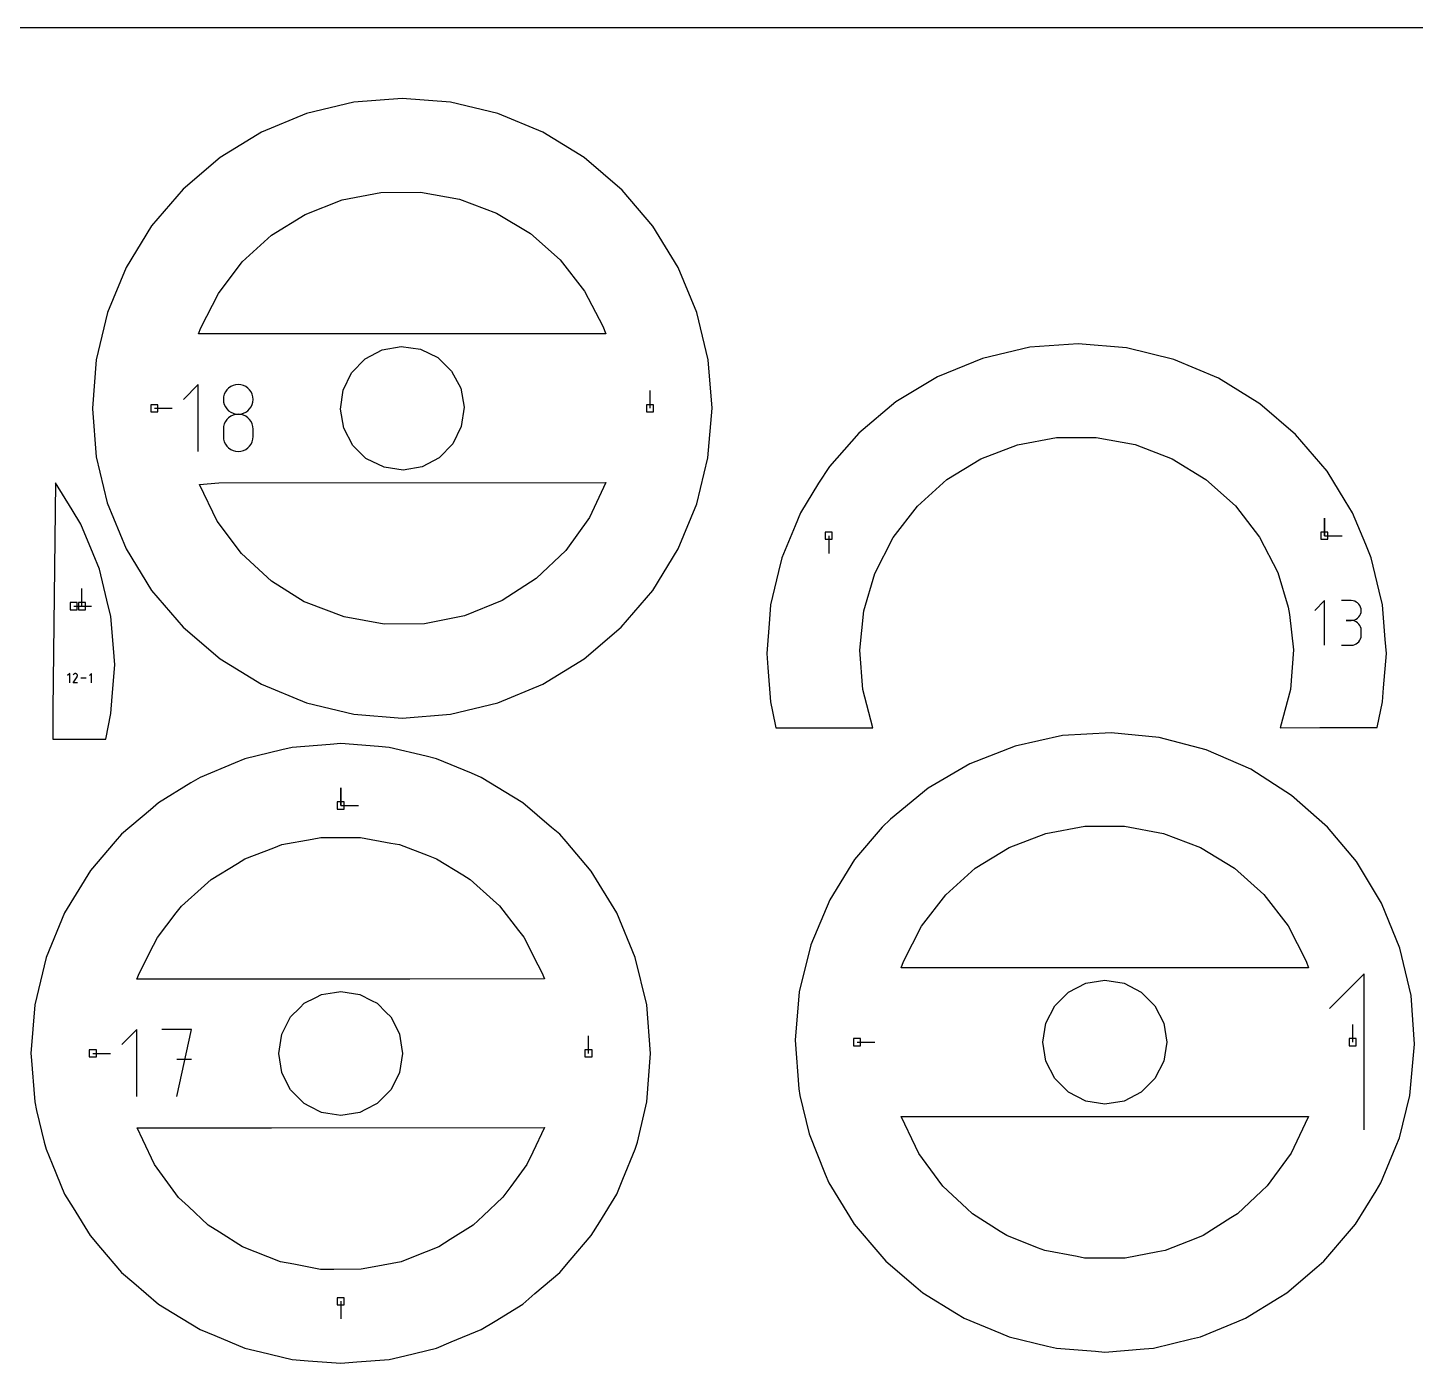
# Model space of a CAD drawing. Extents: x 0 to 800, y 0 to 1000.
# Drawn here: x 273.4 to 385.3, y 892.2 to 1000 of the extents above; entities that cross this region are included whole.
import ezdxf

# ---------------------------------------------------------------- set-up
doc = ezdxf.new("R2010")
doc.units = 0
doc.header["$MEASUREMENT"] = 0
for name, color, linetype in [('annotation', 7, 'Continuous'), ('boundary', 7, 'Continuous'), ('frame', 7, 'Continuous'), ('hole', 7, 'Continuous')]:
    doc.layers.add(name, color=color, linetype=linetype)

msp = doc.modelspace()

# ---------------------------------------------------------------- linework, layer by layer
at = {"layer": 'annotation', "color": 1}
for p, q in [((287.140775, 971.218972), (285.940165, 970.018024)), ((287.140775, 965.818432), (287.140775, 971.218972)), ((289.448152, 970.785561), (289.32974, 970.618354)), ((289.592766, 970.930061), (289.448152, 970.785561)), ((289.760173, 971.048423), (289.592766, 970.930061)), ((289.946964, 971.137216), (289.760173, 971.048423)), ((290.14973, 971.193008), (289.946964, 971.137216)), ((290.365062, 971.212368), (290.14973, 971.193008)), ((290.580394, 971.193008), (290.365062, 971.212368)), ((290.365062, 971.212368), (290.365062, 971.212368)), ((290.78316, 971.137216), (290.580394, 971.193008)), ((290.969952, 971.048423), (290.78316, 971.137216)), ((291.137359, 970.930061), (290.969952, 971.048423)), ((291.281973, 970.785561), (291.137359, 970.930061)), ((291.400385, 970.618354), (291.281973, 970.785561)), ((289.185159, 970.229545), (289.165808, 970.014807)), ((289.165808, 970.014807), (289.165808, 970.014807)), ((289.165808, 970.014807), (289.18517, 969.79906)), ((289.240939, 970.431872), (289.185159, 970.229545)), ((289.18517, 969.79906), (289.240978, 969.595949)), ((289.32974, 970.618354), (289.240939, 970.431872)), ((291.489185, 970.431872), (291.400385, 970.618354)), ((291.489146, 969.595949), (291.544955, 969.79906)), ((291.544966, 970.229545), (291.489185, 970.431872)), ((291.544955, 969.79906), (291.564317, 970.014807)), ((291.564317, 970.014807), (291.544966, 970.229545)), ((291.564317, 970.014807), (291.564317, 970.014807)), ((323.598068, 969.30003), (323.598068, 970.72878)), ((283.598068, 969.30003), (285.026818, 969.30003)), ((289.240978, 969.595949), (289.329815, 969.408876)), ((289.329815, 969.408876), (289.448263, 969.241247)), ((289.592766, 968.531284), (289.448152, 968.386529)), ((289.448263, 969.241247), (289.592905, 969.096463)), ((289.760173, 968.649801), (289.592766, 968.531284)), ((289.592905, 969.096463), (289.760324, 968.977929)), ((289.946964, 968.738674), (289.760173, 968.649801)), ((289.760324, 968.977929), (289.947101, 968.889048)), ((290.14973, 968.794495), (289.946964, 968.738674)), ((289.947101, 968.889048), (290.149819, 968.833223)), ((290.365062, 968.813859), (290.14973, 968.794495)), ((290.149819, 968.833223), (290.365062, 968.813859)), ((290.365062, 968.813859), (290.580305, 968.833223)), ((290.580394, 968.794506), (290.365062, 968.813859)), ((290.365062, 968.813859), (290.365062, 968.813859)), ((290.365062, 968.813859), (290.365062, 968.813859)), ((290.580305, 968.833223), (290.783024, 968.889048)), ((290.78316, 968.738713), (290.580394, 968.794506)), ((290.783024, 968.889048), (290.969801, 968.977929)), ((290.969952, 968.649877), (290.78316, 968.738713)), ((290.969801, 968.977929), (291.137219, 969.096463)), ((291.137359, 968.531396), (290.969952, 968.649877)), ((291.137219, 969.096463), (291.281861, 969.241247)), ((291.281973, 968.386669), (291.137359, 968.531396)), ((291.281861, 969.241247), (291.400309, 969.408876)), ((291.400309, 969.408876), (291.489146, 969.595949)), ((289.185159, 967.828896), (289.165808, 967.61325)), ((289.165808, 967.61325), (289.165808, 967.015824)), ((289.240939, 968.031928), (289.185159, 967.828896)), ((289.32974, 968.218942), (289.240939, 968.031928)), ((289.448152, 968.386529), (289.32974, 968.218942)), ((291.400385, 968.219092), (291.281973, 968.386669)), ((291.489185, 968.032065), (291.400385, 968.219092)), ((291.544966, 967.828985), (291.489185, 968.032065)), ((291.564317, 967.61325), (291.544966, 967.828985)), ((291.564317, 967.015824), (291.564317, 967.61325)), ((291.564317, 967.61325), (291.564317, 967.61325)), ((289.165808, 967.015824), (289.165808, 967.015824)), ((289.165808, 967.015824), (289.18517, 966.800193)), ((289.18517, 966.800193), (289.240978, 966.597393)), ((289.240978, 966.597393), (289.329815, 966.410771)), ((289.329815, 966.410771), (289.448263, 966.243676)), ((291.281861, 966.243676), (291.400309, 966.410771)), ((291.400309, 966.410771), (291.489146, 966.597393)), ((291.489146, 966.597393), (291.544955, 966.800193)), ((291.544955, 966.800193), (291.564317, 967.015824)), ((289.448263, 966.243676), (289.592905, 966.099455)), ((289.592905, 966.099455), (289.760324, 965.981455)), ((289.760324, 965.981455), (289.947101, 965.893024)), ((289.947101, 965.893024), (290.149819, 965.837511)), ((290.149819, 965.837511), (290.365062, 965.818263)), ((290.365062, 965.818263), (290.580305, 965.837511)), ((290.365062, 965.818263), (290.365062, 965.818263)), ((290.580305, 965.837511), (290.783024, 965.893024)), ((290.783024, 965.893024), (290.969801, 965.981455)), ((290.969801, 965.981455), (291.137219, 966.099455)), ((291.137219, 966.099455), (291.281861, 966.243676)), ((378.013505, 959.010111), (378.013505, 960.438861)), ((378.013505, 959.010111), (378.013505, 960.438861)), ((378.013505, 960.438861), (378.013505, 959.010111)), ((338.013504, 959.010111), (338.013504, 957.581361)), ((378.013505, 959.010111), (379.442255, 959.010111)), ((277.753931, 953.329311), (277.753931, 954.758061)), ((277.087681, 953.329311), (278.516431, 953.329311)), ((378.034658, 953.778338), (377.234252, 952.977706)), ((378.034658, 950.177978), (378.034658, 953.778338)), ((380.184183, 953.774161), (379.38468, 953.774161)), ((380.327976, 953.761254), (380.184183, 953.774161)), ((380.463279, 953.72406), (380.327976, 953.761254)), ((380.587844, 953.664864), (380.463279, 953.72406)), ((380.699419, 953.585956), (380.587844, 953.664864)), ((380.795754, 953.489623), (380.699419, 953.585956)), ((380.874599, 953.378151), (380.795754, 953.489623)), ((380.933703, 953.25383), (380.874599, 953.378151)), ((380.970815, 953.118946), (380.933703, 953.25383)), ((380.933703, 952.696548), (380.970815, 952.831955)), ((380.983686, 952.975787), (380.970815, 953.118946)), ((380.970815, 952.831955), (380.983686, 952.975787)), ((380.983686, 952.975787), (380.983686, 952.975787)), ((380.184183, 952.175155), (379.783867, 952.175155)), ((379.783867, 952.175155), (380.184183, 952.175155)), ((380.184183, 952.175155), (380.327976, 952.188064)), ((380.327976, 952.162248), (380.184183, 952.175155)), ((380.184183, 952.175155), (380.184183, 952.175155)), ((380.327976, 952.188064), (380.463279, 952.225281)), ((380.463279, 952.125054), (380.327976, 952.162248)), ((380.463279, 952.225281), (380.587844, 952.284535)), ((380.587844, 952.065858), (380.463279, 952.125054)), ((380.587844, 952.284535), (380.699419, 952.363558)), ((380.699419, 951.98695), (380.587844, 952.065858)), ((380.699419, 952.363558), (380.795754, 952.46008)), ((380.795754, 951.890617), (380.699419, 951.98695)), ((380.795754, 952.46008), (380.874599, 952.571833)), ((380.874599, 951.779145), (380.795754, 951.890617)), ((380.874599, 952.571833), (380.933703, 952.696548)), ((380.933703, 951.654824), (380.874599, 951.779145)), ((380.874599, 950.574), (380.933703, 950.69833)), ((380.970815, 951.51994), (380.933703, 951.654824)), ((380.933703, 950.69833), (380.970815, 950.833246)), ((380.983686, 951.376781), (380.970815, 951.51994)), ((380.970815, 950.833246), (380.983686, 950.976465)), ((380.983686, 950.976465), (380.983686, 951.376781)), ((380.983686, 951.376781), (380.983686, 951.376781)), ((379.38468, 950.178091), (380.184183, 950.178091)), ((380.184183, 950.178091), (380.327976, 950.19099)), ((380.184183, 950.178091), (380.184183, 950.178091)), ((380.327976, 950.19099), (380.463279, 950.228166)), ((380.463279, 950.228166), (380.587844, 950.287337)), ((380.587844, 950.287337), (380.699419, 950.366221)), ((380.699419, 950.366221), (380.795754, 950.462536)), ((380.795754, 950.462536), (380.874599, 950.574)), ((276.769441, 947.893139), (276.601439, 947.72509)), ((276.769441, 947.137441), (276.769441, 947.893139)), ((277.052861, 947.137435), (277.362988, 947.6367)), ((277.075372, 947.809108), (277.053335, 947.766836)), ((277.09286, 947.833907), (277.075372, 947.809108)), ((277.113841, 947.854607), (277.09286, 947.833907)), ((277.137679, 947.871045), (277.113841, 947.854607)), ((277.163733, 947.883054), (277.137679, 947.871045)), ((277.191367, 947.890467), (277.163733, 947.883054)), ((277.219942, 947.893121), (277.191367, 947.890467)), ((277.248821, 947.890847), (277.219942, 947.893121)), ((277.277364, 947.883482), (277.248821, 947.890847)), ((277.304934, 947.870859), (277.277364, 947.883482)), ((277.329592, 947.853349), (277.304934, 947.870859)), ((277.304934, 947.870859), (277.304934, 947.870859)), ((277.350209, 947.832337), (277.329592, 947.853349)), ((277.366602, 947.808468), (277.350209, 947.832337)), ((277.362988, 947.6367), (277.363359, 947.637158)), ((277.362988, 947.6367), (277.362988, 947.6367)), ((277.363359, 947.637158), (277.363714, 947.637621)), ((277.363714, 947.637621), (277.364057, 947.638092)), ((277.364057, 947.638092), (277.364389, 947.638574)), ((277.364389, 947.638574), (277.364713, 947.639072)), ((277.364713, 947.639072), (277.365031, 947.639589)), ((277.365031, 947.639589), (277.365346, 947.64013)), ((277.365346, 947.64013), (277.365659, 947.640697)), ((277.365659, 947.640697), (277.365974, 947.641297)), ((277.365974, 947.641297), (277.378779, 947.66879)), ((277.365974, 947.641297), (277.365974, 947.641297)), ((277.378586, 947.782384), (277.366602, 947.808468)), ((277.38598, 947.754731), (277.378586, 947.782384)), ((277.378779, 947.66879), (277.386259, 947.69729)), ((277.388598, 947.726151), (277.38598, 947.754731)), ((277.386259, 947.69729), (277.388598, 947.726151)), ((278.085202, 947.51529), (277.671999, 947.51529)), ((278.536543, 947.893139), (278.368541, 947.72509)), ((278.536543, 947.137441), (278.536543, 947.893139)), ((277.388484, 947.137435), (277.052861, 947.137435)), ((298.634087, 937.243946), (298.634087, 938.672696)), ((298.634087, 937.243946), (298.634087, 938.672696)), ((298.634087, 938.672696), (298.634087, 937.243946)), ((298.634087, 937.243946), (300.062837, 937.243946)), ((381.233269, 923.670565), (378.431847, 920.868353)), ((381.233269, 911.069305), (381.233269, 923.670565)), ((380.30054, 918.151263), (380.30054, 919.580013)), ((282.175269, 919.162888), (280.97466, 917.96194)), ((282.175269, 913.762348), (282.175269, 919.162888)), ((286.60169, 919.162888), (284.200133, 919.162888)), ((285.401081, 913.762348), (286.60169, 919.162888)), ((318.634087, 917.243946), (318.634087, 918.672696)), ((340.30054, 918.151263), (341.72929, 918.151263)), ((278.634087, 917.243946), (280.062837, 917.243946)), ((286.60169, 916.757944), (285.401081, 916.757944)), ((298.634087, 897.243946), (298.634087, 895.815196))]:
    msp.add_line(p, q, dxfattribs=at)
at = {"layer": 'boundary', "color": 5}
for p, q in [((303.598068, 994.30003), (299.687207, 993.992241)), ((307.50893, 993.992241), (303.598068, 994.30003)), ((299.687207, 993.992241), (295.872644, 993.076445)), ((311.323492, 993.076445), (307.50893, 993.992241)), ((295.872644, 993.076445), (292.248305, 991.575195)), ((314.947831, 991.575195), (311.323492, 993.076445)), ((292.248305, 991.575195), (288.903438, 989.525457)), ((318.292699, 989.525457), (314.947831, 991.575195)), ((288.903438, 989.525457), (285.920398, 986.977701)), ((321.353149, 986.888446), (318.292699, 989.525457)), ((285.920398, 986.977701), (283.380158, 984.00484)), ((323.823493, 983.994661), (321.353149, 986.888446)), ((283.380158, 984.00484), (281.322905, 980.649792)), ((325.873232, 980.649792), (323.823493, 983.994661)), ((281.322905, 980.649792), (279.821656, 977.025456)), ((327.37448, 977.025456), (325.873232, 980.649792)), ((279.821656, 977.025456), (278.905859, 973.210894)), ((328.290278, 973.210894), (327.37448, 977.025456)), ((354.233005, 974.218944), (350.415232, 973.323415)), ((358.143866, 974.506214), (354.233005, 974.218944)), ((362.051518, 974.178158), (358.143866, 974.506214)), ((365.85974, 973.242847), (362.051518, 974.178158)), ((278.905859, 973.210894), (278.598068, 969.30003)), ((328.598068, 969.30003), (328.290278, 973.210894)), ((350.415232, 973.323415), (346.784553, 971.84168)), ((369.474763, 971.723314), (365.85974, 973.242847)), ((346.784553, 971.84168), (343.430369, 969.810225)), ((372.80757, 969.656975), (369.474763, 971.723314)), ((343.430369, 969.810225), (340.435269, 967.27907)), ((375.691174, 967.194145), (372.80757, 969.656975)), ((278.598068, 969.30003), (278.601146, 969.260922)), ((278.601146, 969.260922), (278.905859, 965.389167)), ((328.269291, 965.285346), (328.598068, 969.30003)), ((340.435269, 967.27907), (338.090916, 964.60573)), ((350.278199, 965.214088), (353.26282, 966.359305)), ((353.26282, 966.359305), (356.405969, 966.942484)), ((356.405969, 966.942484), (359.602763, 966.94416)), ((359.602763, 966.94416), (362.746522, 966.364281)), ((362.746522, 966.364281), (365.732342, 965.222191)), ((378.23893, 964.211104), (375.691174, 967.194145)), ((278.905859, 965.389167), (279.797169, 961.660241)), ((327.37448, 961.574606), (328.269291, 965.285346)), ((347.551703, 963.545045), (350.278199, 965.214088)), ((365.732342, 965.222191), (368.460587, 963.556006)), ((338.090916, 964.60573), (337.193656, 963.241092)), ((379.694244, 961.836247), (378.23893, 964.211104)), ((275.622481, 963.280572), (275.397056, 945.010226)), ((276.96301, 961.093027), (275.622481, 963.280572)), ((337.193656, 963.241092), (335.738341, 960.866235)), ((345.174317, 961.407866), (347.551703, 963.545045)), ((368.460587, 963.556006), (370.840214, 961.421327)), ((380.288668, 960.866235), (379.694244, 961.836247)), ((277.67222, 959.935702), (276.96301, 961.093027)), ((279.797169, 961.660241), (281.322905, 957.950269)), ((325.873232, 957.950269), (327.37448, 961.574606)), ((335.738341, 960.866235), (335.302979, 959.815178)), ((343.225369, 958.873882), (345.174317, 961.407866)), ((370.840214, 961.421327), (372.791818, 958.889385)), ((381.354554, 958.292957), (380.288668, 960.866235)), ((278.654036, 957.565387), (277.67222, 959.935702)), ((335.302979, 959.815178), (334.237093, 957.2419)), ((341.750016, 955.975659), (343.225369, 958.873882)), ((372.791818, 958.889385), (374.250274, 956.04467)), ((279.173468, 956.311367), (278.654036, 957.565387)), ((281.322905, 957.950269), (283.372643, 954.6054)), ((323.823493, 954.6054), (325.873232, 957.950269)), ((381.789916, 957.2419), (381.354554, 958.292957)), ((279.7724, 953.816643), (279.173468, 956.311367)), ((334.237093, 957.2419), (333.971511, 956.135677)), ((382.440133, 954.533561), (381.789916, 957.2419)), ((333.971511, 956.135677), (333.321295, 953.427337)), ((340.856473, 952.964117), (341.750016, 955.975659)), ((374.250274, 956.04467), (375.095183, 953.236409)), ((283.372643, 954.6054), (285.920398, 951.622359)), ((321.275738, 951.622359), (323.823493, 954.6054)), ((382.705714, 953.427337), (382.440133, 954.533561)), ((280.089266, 952.496804), (279.7724, 953.816643)), ((333.321295, 953.427337), (333.232036, 952.293187)), ((340.515575, 949.785556), (340.856473, 952.964117)), ((375.095183, 953.236409), (375.201334, 952.664292)), ((382.924245, 950.650624), (382.705714, 953.427337)), ((280.290561, 949.9391), (280.089266, 952.496804)), ((333.232036, 952.293187), (333.013504, 949.516474)), ((375.201334, 952.664292), (375.511142, 949.803908)), ((285.920398, 951.622359), (288.903438, 949.074607)), ((318.292699, 949.074607), (321.275738, 951.622359)), ((383.013505, 949.516474), (382.924245, 950.650624)), ((280.397056, 948.585941), (280.290561, 949.9391)), ((333.013504, 949.516474), (333.102764, 948.382323)), ((340.758577, 946.59801), (340.515575, 949.785556)), ((375.511142, 949.803908), (375.271484, 946.616112)), ((382.794973, 946.739761), (383.013505, 949.516474)), ((280.195761, 946.028236), (280.397056, 948.585941)), ((288.903438, 949.074607), (292.248305, 947.024868)), ((314.947831, 947.024868), (318.292699, 949.074607)), ((333.102764, 948.382323), (333.321295, 945.60561)), ((292.248305, 947.024868), (295.872644, 945.523618)), ((311.323492, 945.523618), (314.947831, 947.024868)), ((341.57737, 943.507855), (340.758577, 946.59801)), ((375.271484, 946.616112), (374.455932, 943.525098)), ((382.705714, 945.60561), (382.794973, 946.739761)), ((275.397056, 945.010226), (275.397056, 942.596431)), ((280.089266, 944.675078), (280.195761, 946.028236)), ((295.872644, 945.523618), (299.687207, 944.607822)), ((307.50893, 944.607822), (311.323492, 945.523618)), ((333.321295, 945.60561), (333.475734, 944.843685)), ((382.285969, 943.529199), (382.705714, 945.60561)), ((279.669521, 942.598666), (280.089266, 944.675078)), ((299.687207, 944.607822), (303.598068, 944.30003)), ((303.598068, 944.30003), (307.50893, 944.607822)), ((333.475734, 944.843685), (333.747333, 943.503748)), ((333.747333, 943.503748), (334.515244, 943.50415)), ((334.515244, 943.50415), (337.586889, 943.50576)), ((337.586889, 943.50576), (338.369891, 943.50617)), ((338.369891, 943.50617), (341.57737, 943.507855)), ((356.885054, 942.882461), (353.058294, 942.043679)), ((360.795916, 943.112277), (356.885054, 942.882461)), ((364.69458, 942.727473), (360.795916, 943.112277)), ((374.455932, 943.525098), (377.657748, 943.526777)), ((377.657748, 943.526777), (378.44075, 943.527187)), ((378.44075, 943.527187), (382.285969, 943.529199)), ((275.397056, 942.596431), (275.790123, 942.596637)), ((275.790123, 942.596637), (279.669521, 942.598666)), ((293.884022, 941.734682), (290.908663, 941.020361)), ((294.723225, 941.936157), (293.884022, 941.734682)), ((297.773697, 942.176233), (294.723225, 941.936157)), ((298.634087, 942.243946), (297.773697, 942.176233)), ((301.684559, 942.003871), (298.634087, 942.243946)), ((302.544948, 941.936157), (301.684559, 942.003871)), ((305.520307, 941.221836), (302.544948, 941.936157)), ((353.058294, 942.043679), (349.40986, 940.616587)), ((368.485047, 941.73752), (364.69458, 942.727473)), ((372.073986, 940.166795), (368.485047, 941.73752)), ((290.111308, 940.690086), (287.284324, 939.519111)), ((290.908663, 941.020361), (290.111308, 940.690086)), ((306.359511, 941.020361), (305.520307, 941.221836)), ((309.186495, 939.849386), (306.359511, 941.020361)), ((349.40986, 940.616587), (346.029593, 938.636323)), ((287.284324, 939.519111), (286.548453, 939.068169)), ((309.98385, 939.519111), (309.186495, 939.849386)), ((312.592847, 937.920315), (309.98385, 939.519111)), ((375.373022, 938.053974), (372.073986, 940.166795)), ((286.548453, 939.068169), (283.939456, 937.469373)), ((346.029593, 938.636323), (343.000722, 936.15165)), ((283.939456, 937.469373), (283.283188, 936.908866)), ((313.328717, 937.469373), (312.592847, 937.920315)), ((315.655488, 935.482124), (313.328717, 937.469373)), ((378.272372, 935.489763), (375.373022, 938.053974)), ((283.283188, 936.908866), (280.956417, 934.921617)), ((343.000722, 936.15165), (342.328709, 935.489763)), ((280.956417, 934.921617), (280.445505, 934.33253)), ((316.311757, 934.921617), (315.655488, 935.482124)), ((316.822669, 934.33253), (316.311757, 934.921617)), ((342.328709, 935.489763), (340.103669, 932.884574)), ((380.603855, 932.718789), (378.272372, 935.489763)), ((280.445505, 934.33253), (278.458256, 932.005758)), ((318.859512, 931.938577), (316.822669, 934.33253)), ((340.103669, 932.884574), (338.103267, 929.62813)), ((382.632751, 929.3633), (380.603855, 932.718789)), ((278.458256, 932.005758), (276.358923, 928.593708)), ((320.90925, 928.593708), (318.859512, 931.938577)), ((338.103267, 929.62813), (336.581176, 926.014414)), ((384.111752, 925.731736), (382.632751, 929.3633)), ((276.358923, 928.593708), (274.857675, 924.969372)), ((322.410499, 924.969372), (320.90925, 928.593708)), ((336.581176, 926.014414), (335.643131, 922.20708)), ((274.857675, 924.969372), (273.941877, 921.15481)), ((323.326296, 921.15481), (322.410499, 924.969372)), ((385.004446, 921.913514), (384.111752, 925.731736)), ((335.643131, 922.20708), (335.312236, 918.299876)), ((385.288844, 918.00265), (385.004446, 921.913514)), ((273.941877, 921.15481), (273.634087, 917.243946)), ((323.634087, 917.243946), (323.326296, 921.15481)), ((335.312236, 918.299876), (335.596635, 914.389013)), ((273.634087, 917.243946), (273.654401, 916.985829)), ((323.326296, 913.333083), (323.634087, 917.243946)), ((384.912998, 913.845882), (385.288844, 918.00265)), ((273.654401, 916.985829), (273.941877, 913.333083)), ((335.596635, 914.389013), (335.689278, 913.841046)), ((335.689278, 913.841046), (336.431074, 910.751252)), ((384.076952, 910.425839), (384.912998, 913.845882)), ((273.941877, 913.333083), (274.08247, 912.639468)), ((274.08247, 912.639468), (274.696055, 910.083713)), ((322.574196, 910.092112), (323.187781, 912.647867)), ((323.187781, 912.647867), (323.326296, 913.333083)), ((336.431074, 910.751252), (337.74014, 907.490126)), ((383.791715, 909.737215), (384.076952, 910.425839)), ((274.696055, 910.083713), (274.857675, 909.518522)), ((274.857675, 909.518522), (275.353087, 908.322491)), ((321.404662, 907.090216), (322.410499, 909.518522)), ((322.410499, 909.518522), (322.574196, 910.092112)), ((382.575704, 906.801502), (383.791715, 909.737215)), ((275.353087, 908.322491), (276.358923, 905.894185)), ((320.90925, 905.894185), (321.404662, 907.090216)), ((337.74014, 907.490126), (338.025377, 906.801502)), ((276.358923, 905.894185), (277.035337, 904.790378)), ((319.535926, 903.653122), (320.90925, 905.894185)), ((338.025377, 906.801502), (339.685665, 904.092158)), ((380.525965, 903.456633), (382.186253, 906.165977)), ((382.186253, 906.165977), (382.575704, 906.801502)), ((277.035337, 904.790378), (278.408662, 902.549316)), ((318.859512, 902.549316), (319.535926, 903.653122)), ((339.685665, 904.092158), (340.075115, 903.456633)), ((278.408662, 902.549316), (279.249421, 901.564912)), ((317.152516, 900.550678), (318.859512, 902.549316)), ((340.075115, 903.456633), (342.138797, 901.04037)), ((377.97821, 900.473592), (380.041892, 902.889855)), ((380.041892, 902.889855), (380.525965, 903.456633)), ((279.249421, 901.564912), (280.956417, 899.566275)), ((316.311757, 899.566275), (317.152516, 900.550678)), ((342.138797, 901.04037), (342.62287, 900.473592)), ((342.62287, 900.473592), (345.039132, 898.409913)), ((377.411433, 899.989519), (377.97821, 900.473592)), ((280.956417, 899.566275), (281.94082, 898.725517)), ((314.31312, 897.859281), (316.311757, 899.566275)), ((374.995171, 897.92584), (377.411433, 899.989519)), ((281.94082, 898.725517), (283.939456, 897.018523)), ((345.039132, 898.409913), (345.60591, 897.92584)), ((283.939456, 897.018523), (285.043263, 896.342109)), ((311.087656, 895.645198), (313.328717, 897.018523)), ((313.328717, 897.018523), (314.31312, 897.859281)), ((345.60591, 897.92584), (348.315253, 896.265551)), ((371.650303, 895.876101), (374.359646, 897.53639)), ((374.359646, 897.53639), (374.995171, 897.92584)), ((285.043263, 896.342109), (287.284324, 894.968784)), ((348.315253, 896.265551), (348.950777, 895.876101)), ((348.950777, 895.876101), (351.886492, 894.660089)), ((370.961679, 895.590864), (371.650303, 895.876101)), ((287.284324, 894.968784), (288.480356, 894.473372)), ((307.555543, 893.962947), (309.98385, 894.968784)), ((309.98385, 894.968784), (311.087656, 895.645198)), ((351.886492, 894.660089), (352.575116, 894.374851)), ((368.025964, 894.374851), (370.961679, 895.590864)), ((288.480356, 894.473372), (290.908663, 893.467534)), ((306.359511, 893.467534), (307.555543, 893.962947)), ((352.575116, 894.374851), (355.664912, 893.633056)), ((355.664912, 893.633056), (356.389679, 893.459055)), ((364.211402, 893.459055), (367.301197, 894.20085)), ((367.301197, 894.20085), (368.025964, 894.374851)), ((290.908663, 893.467534), (292.167469, 893.165322)), ((292.167469, 893.165322), (294.723225, 892.551738)), ((294.723225, 892.551738), (296.01381, 892.450167)), ((296.01381, 892.450167), (298.634087, 892.243946)), ((299.924671, 892.345517), (302.544949, 892.551738)), ((302.544949, 892.551738), (303.803754, 892.853951)), ((303.803754, 892.853951), (306.359511, 893.467534)), ((356.389679, 893.459055), (359.557477, 893.209744)), ((359.557477, 893.209744), (360.30054, 893.151263)), ((360.30054, 893.151263), (363.468338, 893.400575)), ((363.468338, 893.400575), (364.211402, 893.459055)), ((298.634087, 892.243946), (299.924671, 892.345517))]:
    msp.add_line(p, q, dxfattribs=at)
at = {"layer": 'frame', "color": 5}
msp.add_line((800, 1000), (0, 1000), dxfattribs=at)
at = {"layer": 'hole', "color": 5}
for p, q in [((298.747896, 986.104687), (301.885761, 986.706601)), ((301.885761, 986.706601), (305.080766, 986.727661)), ((305.080766, 986.727661), (308.226294, 986.167167)), ((295.771879, 984.942009), (298.747896, 986.104687)), ((308.226294, 986.167167), (311.217378, 985.043817)), ((293.05702, 983.257362), (295.771879, 984.942009)), ((311.217378, 985.043817), (313.954209, 983.395102)), ((290.693916, 981.106956), (293.05702, 983.257362)), ((313.954209, 983.395102), (316.345457, 981.276039)), ((288.761417, 978.562563), (290.693916, 981.106956)), ((316.345457, 981.276039), (318.311328, 978.757339)), ((318.311328, 978.757339), (319.786222, 975.92305)), ((287.344521, 975.785205), (288.761417, 978.562563)), ((287.155641, 975.291409), (287.344521, 975.785205)), ((318.390274, 975.30779), (287.155641, 975.291409)), ((320.034203, 975.308652), (318.390274, 975.30779)), ((319.786222, 975.92305), (320.034203, 975.308652)), ((301.983291, 974.019805), (303.520814, 974.287796)), ((303.520814, 974.287796), (305.065899, 974.067551)), ((299.517473, 972.169267), (300.603834, 973.289809)), ((300.603834, 973.289809), (301.983291, 974.019805)), ((305.065899, 974.067551), (306.467302, 973.380627)), ((306.467302, 973.380627), (307.587845, 972.294267)), ((298.83055, 970.767862), (299.517473, 972.169267)), ((307.587845, 972.294267), (308.317841, 970.914809)), ((298.610304, 969.222776), (298.83055, 970.767862)), ((308.317841, 970.914809), (308.585832, 969.377284)), ((283.883818, 969.58578), (283.312318, 969.58578)), ((283.312318, 969.58578), (283.312318, 969.01428)), ((283.312318, 969.01428), (283.883818, 969.01428)), ((283.883818, 969.01428), (283.883818, 969.58578)), ((298.878296, 967.685254), (298.610304, 969.222776)), ((308.585832, 969.377284), (308.365587, 967.832201)), ((323.883818, 969.58578), (323.312318, 969.58578)), ((323.312318, 969.58578), (323.312318, 969.01428)), ((323.312318, 969.01428), (323.883818, 969.01428)), ((323.883818, 969.01428), (323.883818, 969.58578)), ((299.608291, 966.305796), (298.878296, 967.685254)), ((308.365587, 967.832201), (307.678663, 966.430796)), ((300.659142, 965.254943), (299.608291, 966.305796)), ((307.678663, 966.430796), (306.592302, 965.310251)), ((300.728834, 965.219433), (300.659142, 965.254943)), ((302.130238, 964.532512), (300.728834, 965.219433)), ((306.592302, 965.310251), (305.212845, 964.580257)), ((303.675323, 964.312265), (302.130238, 964.532512)), ((305.212845, 964.580257), (303.675323, 964.312265)), ((287.232483, 963.143248), (288.805862, 963.292273)), ((288.66989, 960.195758), (287.232483, 963.143248)), ((288.805862, 963.292273), (320.040495, 963.308655)), ((320.040495, 963.308655), (318.703015, 960.492139)), ((290.63237, 957.568494), (288.66989, 960.195758)), ((318.703015, 960.492139), (316.792769, 957.826658)), ((338.299254, 959.295861), (337.727754, 959.295861)), ((337.727754, 959.295861), (337.727754, 958.724361)), ((337.727754, 958.724361), (338.299254, 958.724361)), ((338.299254, 958.724361), (338.299254, 959.295861)), ((378.299255, 959.295861), (377.727755, 959.295861)), ((377.727755, 959.295861), (377.727755, 958.724361)), ((377.727755, 958.724361), (378.299255, 958.724361)), ((378.299255, 958.724361), (378.299255, 959.295861)), ((293.050894, 955.353866), (290.63237, 957.568494)), ((316.792769, 957.826658), (314.418421, 955.564736)), ((295.687708, 953.689902), (293.050894, 955.353866)), ((314.418421, 955.564736), (311.663485, 953.785927)), ((277.373431, 953.615061), (276.801931, 953.615061)), ((276.801931, 953.615061), (276.801931, 953.043561)), ((276.801931, 953.043561), (277.373431, 953.043561)), ((277.373431, 953.043561), (277.373431, 953.615061)), ((278.039681, 953.615061), (277.468181, 953.615061)), ((277.468181, 953.615061), (277.468181, 953.043561)), ((277.468181, 953.043561), (278.039681, 953.043561)), ((278.039681, 953.043561), (278.039681, 953.615061)), ((295.840399, 953.629778), (295.687708, 953.689902)), ((298.902767, 952.456863), (295.840399, 953.629778)), ((311.663485, 953.785927), (308.624861, 952.552805)), ((302.130284, 951.876373), (298.902767, 952.456863)), ((305.409428, 951.90873), (302.130284, 951.876373)), ((308.624861, 952.552805), (305.409428, 951.90873)), ((298.919837, 937.529696), (298.348337, 937.529696)), ((298.348337, 937.529696), (298.348337, 936.958196)), ((298.919837, 936.958196), (298.919837, 937.529696)), ((298.348337, 936.958196), (298.919837, 936.958196)), ((352.565235, 933.848877), (355.549855, 934.994094)), ((355.549855, 934.994094), (358.693005, 935.577274)), ((358.693005, 935.577274), (361.889798, 935.57895)), ((361.889798, 935.57895), (365.033558, 934.99907)), ((365.033558, 934.99907), (368.019378, 933.85698)), ((290.898781, 932.94156), (293.226785, 933.834829)), ((293.226785, 933.834829), (293.883402, 934.086777)), ((293.883402, 934.086777), (296.335059, 934.541657)), ((296.335059, 934.541657), (297.026552, 934.669957)), ((297.026552, 934.669957), (299.52005, 934.671264)), ((299.52005, 934.671264), (300.223345, 934.671633)), ((300.223345, 934.671633), (302.675477, 934.219327)), ((302.675477, 934.219327), (303.367104, 934.091753)), ((303.367104, 934.091753), (305.696044, 933.200923)), ((349.838739, 932.179834), (352.565235, 933.848877)), ((368.019378, 933.85698), (370.747622, 932.190795)), ((290.298952, 932.574371), (290.898781, 932.94156)), ((305.696044, 933.200923), (306.352924, 932.949663)), ((306.352924, 932.949663), (308.480955, 931.650039)), ((288.172285, 931.272517), (290.298952, 932.574371)), ((308.480955, 931.650039), (309.081169, 931.283478)), ((347.461353, 930.042655), (349.838739, 932.179834)), ((370.747622, 932.190795), (373.127249, 930.056117)), ((285.7949, 929.135338), (287.64926, 930.802338)), ((287.64926, 930.802338), (288.172285, 931.272517)), ((309.081169, 931.283478), (310.937278, 929.618429)), ((310.937278, 929.618429), (311.460796, 929.148799)), ((345.512405, 927.508671), (347.461353, 930.042655)), ((373.127249, 930.056117), (375.078853, 927.524174)), ((283.845951, 926.601354), (285.366131, 928.577862)), ((285.366131, 928.577862), (285.7949, 929.135338)), ((311.460796, 929.148799), (312.983047, 927.173884)), ((312.983047, 927.173884), (313.4124, 926.616857)), ((344.056934, 924.662427), (345.512405, 927.508671)), ((375.078853, 927.524174), (376.53731, 924.679459)), ((282.390481, 923.75511), (283.525748, 925.97518)), ((283.525748, 925.97518), (283.845951, 926.601354)), ((313.4124, 926.616857), (314.549996, 924.397979)), ((282.19166, 923.235325), (282.390481, 923.75511)), ((314.549996, 924.397979), (314.870856, 923.772142)), ((314.870856, 923.772142), (315.070222, 923.252568)), ((343.858113, 924.142642), (344.056934, 924.662427)), ((350.105039, 924.145918), (343.858113, 924.142642)), ((376.736675, 924.159885), (350.105039, 924.145918)), ((376.53731, 924.679459), (376.736675, 924.159885)), ((304.220296, 923.246878), (282.19166, 923.235325)), ((315.070222, 923.252568), (304.220296, 923.246878)), ((357.361614, 922.19635), (358.755455, 922.906548)), ((358.755455, 922.906548), (360.30054, 923.151265)), ((360.30054, 923.151265), (361.845625, 922.906548)), ((361.845625, 922.906548), (363.239466, 922.19635)), ((295.695161, 921.289033), (296.629034, 921.764866)), ((296.629034, 921.764866), (297.089002, 921.999231)), ((297.089002, 921.999231), (298.124209, 922.163191)), ((298.124209, 922.163191), (298.634087, 922.243948)), ((298.634087, 922.243948), (299.669294, 922.079988)), ((299.669294, 922.079988), (300.179172, 921.999231)), ((300.179172, 921.999231), (301.113045, 921.523399)), ((301.113045, 921.523399), (301.573013, 921.289033)), ((356.255455, 921.090193), (357.361614, 922.19635)), ((363.239466, 922.19635), (364.345625, 921.090192)), ((294.589002, 920.182875), (295.330128, 920.924001)), ((295.330128, 920.924001), (295.695161, 921.289033)), ((301.573013, 921.289033), (302.314139, 920.547908)), ((302.314139, 920.547908), (302.679172, 920.182875)), ((355.545258, 919.69635), (356.255455, 921.090193)), ((364.345625, 921.090192), (365.055823, 919.69635)), ((293.878804, 918.789033), (294.354637, 919.722907)), ((294.354637, 919.722907), (294.589002, 920.182875)), ((302.679172, 920.182875), (303.155004, 919.249001)), ((303.155004, 919.249001), (303.38937, 918.789033)), ((355.30054, 918.151263), (355.545258, 919.69635)), ((365.055823, 919.69635), (365.30054, 918.151263)), ((293.634087, 917.243946), (293.798048, 918.279154)), ((293.798048, 918.279154), (293.878804, 918.789033)), ((303.38937, 918.789033), (303.55333, 917.753825)), ((340.58629, 918.437013), (340.01479, 918.437013)), ((340.01479, 918.437013), (340.01479, 917.865513)), ((340.58629, 917.865513), (340.58629, 918.437013)), ((355.545258, 916.60618), (355.30054, 918.151263)), ((365.30054, 918.151263), (365.055823, 916.60618)), ((380.58629, 918.437013), (380.01479, 918.437013)), ((380.01479, 918.437013), (380.01479, 917.865513)), ((380.58629, 917.865513), (380.58629, 918.437013)), ((278.919837, 917.529696), (278.348337, 917.529696)), ((278.348337, 917.529696), (278.348337, 916.958196)), ((278.919837, 916.958196), (278.919837, 917.529696)), ((293.714844, 916.734069), (293.634087, 917.243946)), ((303.634087, 917.243946), (303.470126, 916.20874)), ((303.55333, 917.753825), (303.634087, 917.243946)), ((318.919837, 917.529696), (318.348337, 917.529696)), ((318.348337, 917.529696), (318.348337, 916.958196)), ((318.919837, 916.958196), (318.919837, 917.529696)), ((340.01479, 917.865513), (340.58629, 917.865513)), ((380.01479, 917.865513), (380.58629, 917.865513)), ((278.348337, 916.958196), (278.919837, 916.958196)), ((293.878804, 915.698863), (293.714844, 916.734069)), ((303.470126, 916.20874), (303.38937, 915.698863)), ((318.348337, 916.958196), (318.919837, 916.958196)), ((356.255455, 915.212337), (355.545258, 916.60618)), ((365.055823, 916.60618), (364.345625, 915.212337)), ((294.11317, 915.238894), (293.878804, 915.698863)), ((294.589002, 914.30502), (294.11317, 915.238894)), ((302.913537, 914.764988), (302.679172, 914.30502)), ((303.38937, 915.698863), (302.913537, 914.764988)), ((357.361614, 914.106176), (356.255455, 915.212337)), ((364.345625, 915.212337), (363.239466, 914.106176)), ((294.954034, 913.939987), (294.589002, 914.30502)), ((295.695161, 913.198859), (294.954034, 913.939987)), ((302.679172, 914.30502), (301.938046, 913.563892)), ((358.755455, 913.395981), (357.361614, 914.106176)), ((363.239466, 914.106176), (361.845625, 913.395981)), ((296.155128, 912.964494), (295.695161, 913.198859)), ((297.089002, 912.488664), (296.155128, 912.964494)), ((300.63914, 912.723028), (300.179172, 912.488664)), ((301.573013, 913.198859), (300.63914, 912.723028)), ((301.938046, 913.563892), (301.573013, 913.198859)), ((360.30054, 913.151262), (358.755455, 913.395981)), ((361.845625, 913.395981), (360.30054, 913.151262)), ((297.59888, 912.407906), (297.089002, 912.488664)), ((298.634087, 912.243945), (297.59888, 912.407906)), ((299.143965, 912.324702), (298.634087, 912.243945)), ((300.179172, 912.488664), (299.143965, 912.324702)), ((343.864405, 912.142644), (370.496041, 912.156611)), ((345.007302, 909.742396), (343.864405, 912.142644)), ((370.496041, 912.156611), (376.742967, 912.159888)), ((376.475471, 911.596585), (375.335094, 909.195134)), ((376.742967, 912.159888), (376.475471, 911.596585)), ((282.197952, 911.235327), (293.047878, 911.241017)), ((282.663576, 910.257448), (282.197952, 911.235327)), ((293.047878, 911.241017), (315.076514, 911.252571)), ((315.076514, 911.252571), (314.133239, 909.266186)), ((283.608935, 908.272059), (282.663576, 910.257448)), ((314.133239, 909.266186), (313.66864, 908.287817)), ((345.275388, 909.179376), (345.007302, 909.742396)), ((346.846356, 907.03474), (345.275388, 909.179376)), ((375.335094, 909.195134), (374.967123, 908.691686)), ((284.248959, 907.398318), (283.608935, 908.272059)), ((313.66864, 908.287817), (312.37106, 906.512498)), ((374.967123, 908.691686), (373.398407, 906.545404)), ((285.548402, 905.62436), (284.248959, 907.398318)), ((347.214855, 906.531677), (346.846356, 907.03474)), ((312.37106, 906.512498), (311.731954, 905.638087)), ((349.158638, 904.718087), (347.214855, 906.531677)), ((372.942904, 906.119517), (371.001023, 904.303893)), ((373.398407, 906.545404), (372.942904, 906.119517)), ((286.340313, 904.88549), (285.548402, 905.62436)), ((287.948133, 903.38536), (286.340313, 904.88549)), ((311.731954, 905.638087), (310.125707, 904.136275)), ((349.614586, 904.292677), (349.158638, 904.718087)), ((310.125707, 904.136275), (309.33457, 903.396576)), ((351.862817, 902.873928), (349.614586, 904.292677)), ((370.47401, 903.970547), (368.227269, 902.549437)), ((371.001023, 904.303893), (370.47401, 903.970547)), ((288.864079, 902.807351), (287.948133, 903.38536)), ((290.723726, 901.633818), (288.864079, 902.807351)), ((309.33457, 903.396576), (307.476155, 902.221091)), ((352.390179, 902.541135), (351.862817, 902.873928)), ((354.863779, 901.567124), (352.390179, 902.541135)), ((368.227269, 902.549437), (367.647282, 902.320358)), ((291.731489, 901.236998), (290.723726, 901.633818)), ((306.560816, 901.64212), (304.515598, 900.834313)), ((307.476155, 902.221091), (306.560816, 901.64212)), ((355.444006, 901.338652), (354.863779, 901.567124)), ((358.055971, 900.843636), (355.444006, 901.338652)), ((365.174705, 901.343754), (364.562144, 901.226996)), ((367.647282, 902.320358), (365.174705, 901.343754)), ((293.777553, 900.431335), (291.731489, 901.236998)), ((294.841687, 900.229662), (293.777553, 900.431335)), ((297.0022, 899.820204), (294.841687, 900.229662)), ((303.508252, 900.436437), (301.348168, 900.024711)), ((304.515598, 900.834313), (303.508252, 900.436437)), ((358.668654, 900.72752), (358.055971, 900.843636)), ((361.327111, 900.728911), (358.668654, 900.72752)), ((361.9507, 900.729237), (361.327111, 900.728911)), ((364.562144, 901.226996), (361.9507, 900.729237)), ((298.085276, 899.82077), (297.0022, 899.820204)), ((300.284247, 899.82192), (298.085276, 899.82077)), ((301.348168, 900.024711), (300.284247, 899.82192)), ((298.919837, 897.529696), (298.348337, 897.529696)), ((298.348337, 897.529696), (298.348337, 896.958196)), ((298.348337, 896.958196), (298.919837, 896.958196)), ((298.919837, 896.958196), (298.919837, 897.529696))]:
    msp.add_line(p, q, dxfattribs=at)

doc.saveas('drawing.dxf')
